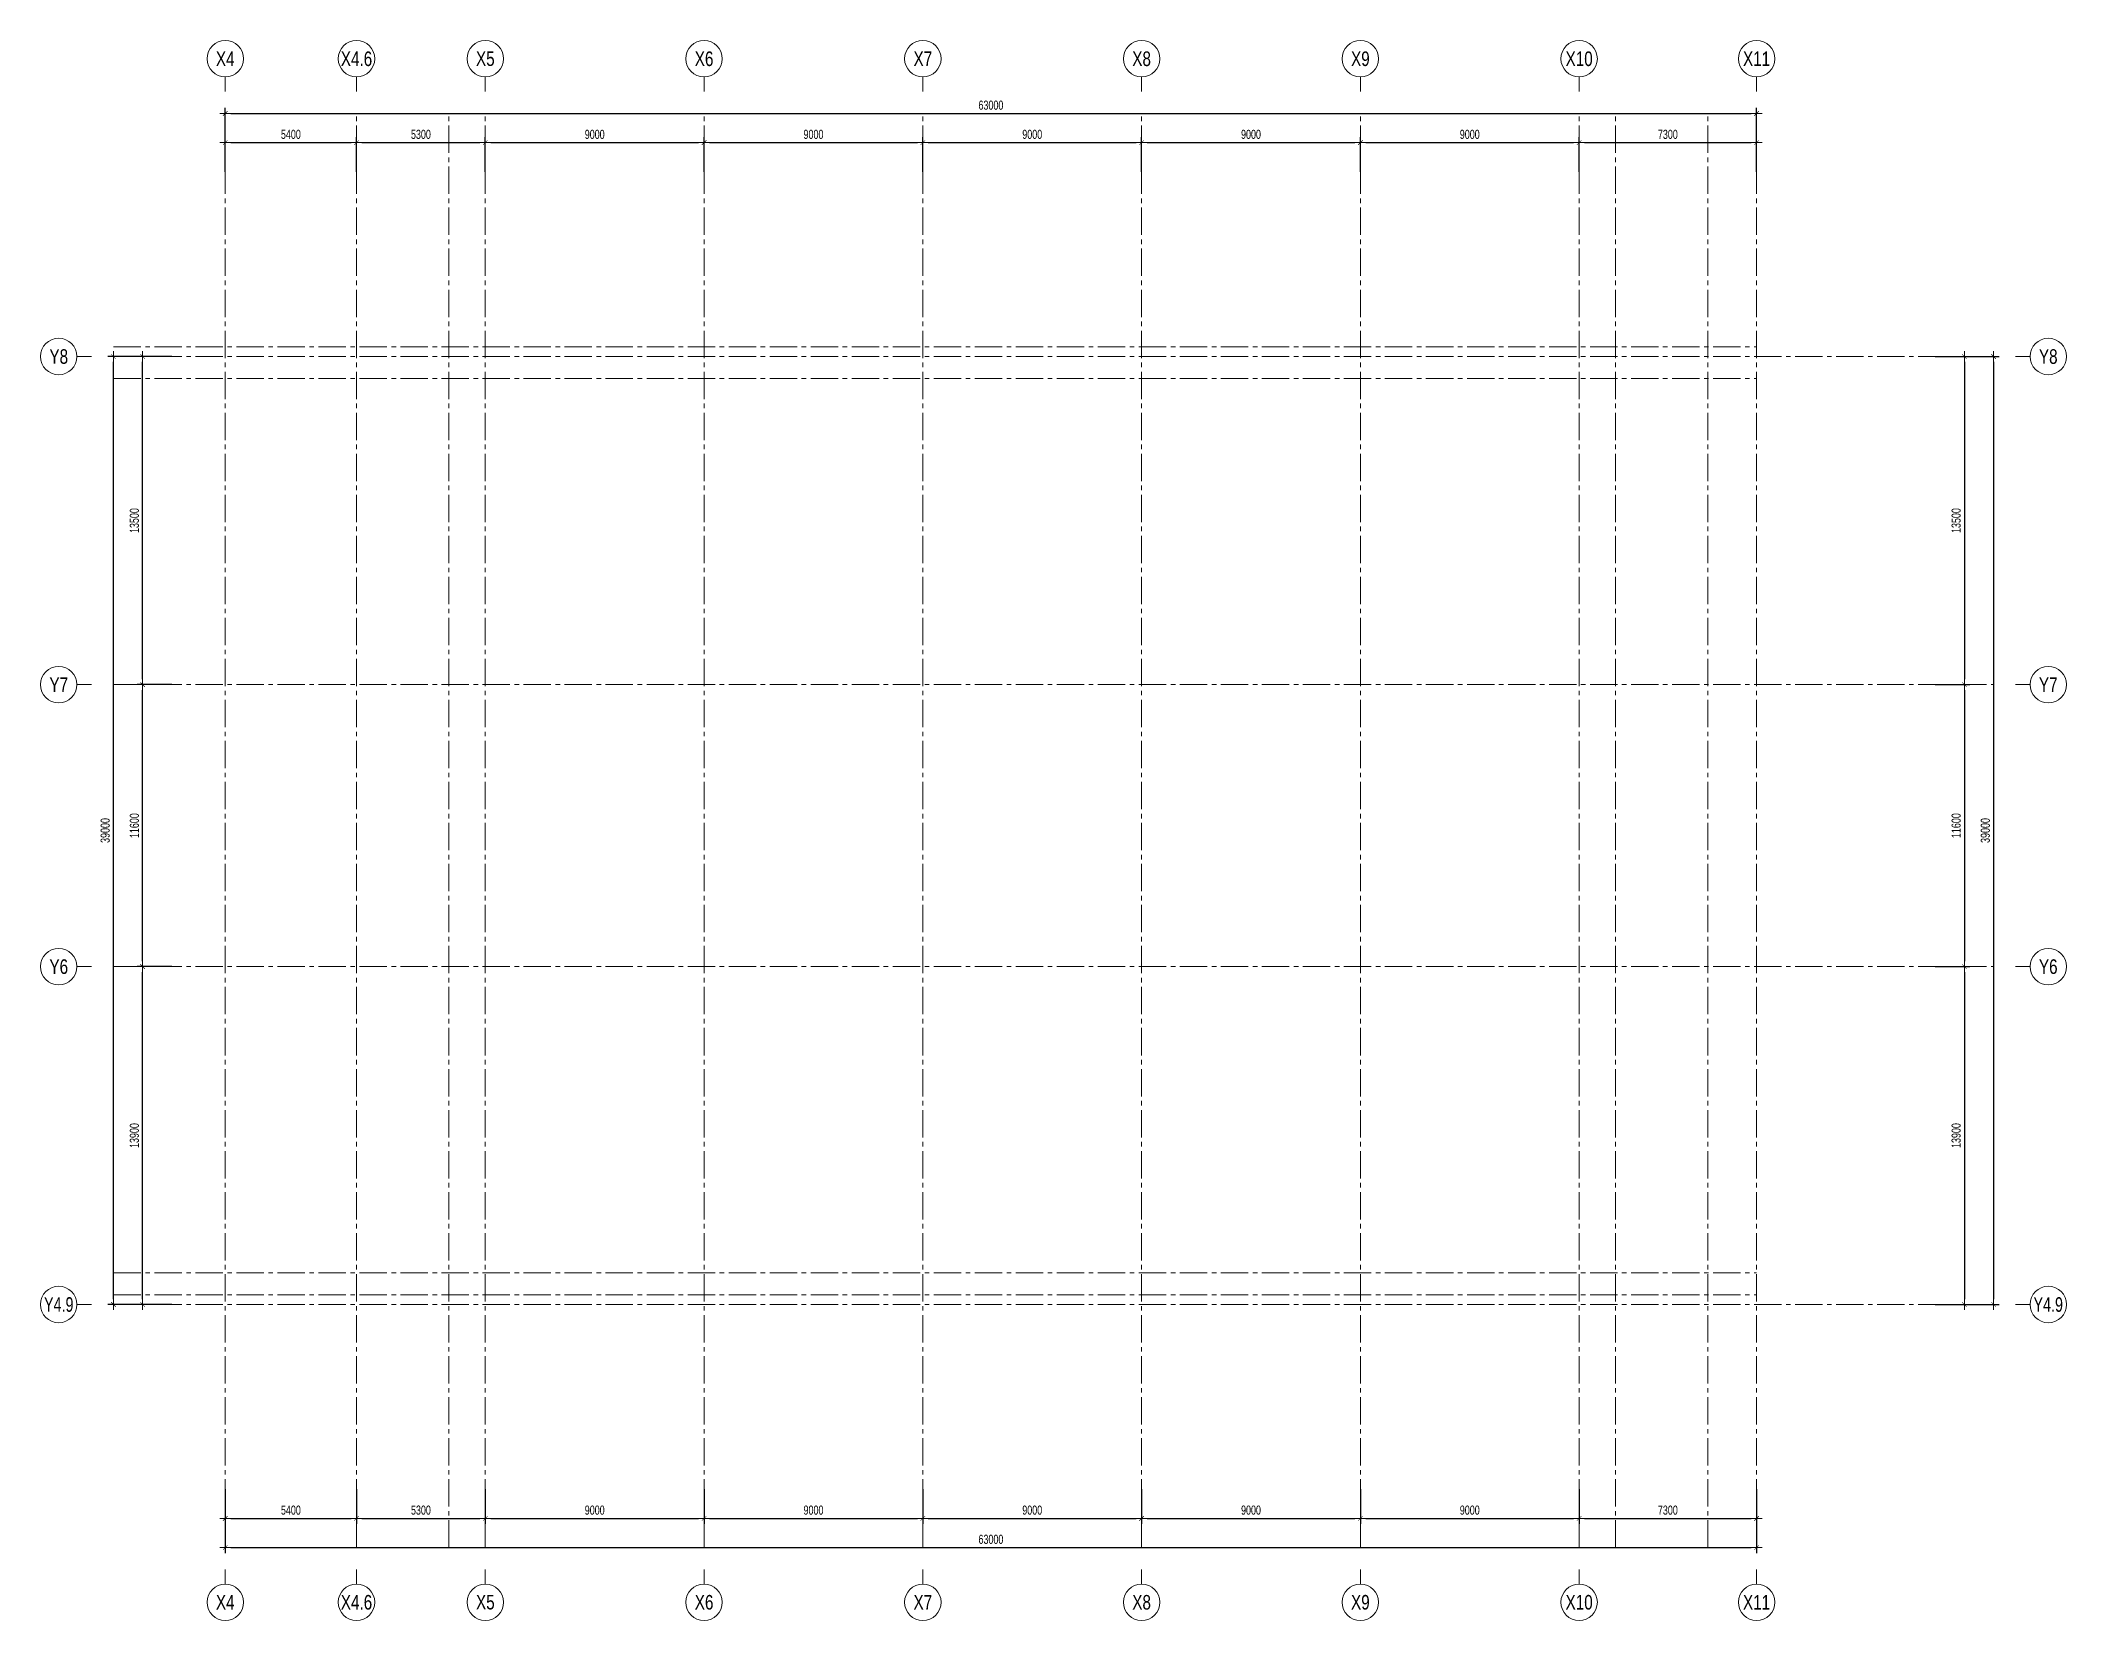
# Model space of a CAD drawing. Header units: millimetres. Extents: x 18400 to 101750, y 25300 to 90300.
import ezdxf
from ezdxf.enums import TextEntityAlignment as Align

# ---------------------------------------------------------------- set-up
doc = ezdxf.new("R2010")
doc.units = ezdxf.units.MM
doc.linetypes.add('CENTER2', pattern=[1.125, 0.75, -0.125, 0.125, -0.125])
doc.layers.get('Defpoints').update_dxf_attribs({"color": 151, "lineweight": 9})
for name, color, linetype, lineweight in [('NDC_S_AXIS', 5, 'CENTER2', 13), ('NDC_S_DIM', 1, 'Continuous', 15), ('NDC_S_SYMBOL', 1, 'Continuous', 15), ('NDC_S_TEXT SYMBOL', 7, 'Continuous', 20)]:
    doc.layers.add(name, color=color, linetype=linetype, lineweight=lineweight)
doc.styles.add('NDC_ANNO', font='Dotum.ttf', dxfattribs={"width": 0.8})
doc.styles.add('NDC_DIM', font='Dotum.ttf', dxfattribs={"width": 0.75})
doc.dimstyles.new('NDC_dim_150', dxfattribs={"dimscale": 150, "dimtxt": 2.5, "dimasz": 1.5, "dimexe": 1.5, "dimexo": 2.5, "dimgap": 1, "dimtad": 1, "dimdec": 0, "dimzin": 0, "dimdsep": 46, "dimtxsty": 'NDC_DIM', "dimblk": 'DIMMARK', "dimcen": 0.09, "dimdle": 1.2, "dimclrd": 1, "dimclre": 1, "dimclrt": 3, "dimadec": 0, "dimazin": 0, "dimtfac": 1, "dimtdec": 0, "dimtix": 1, "dimtofl": 0, "dimtmove": 0, "dimatfit": 3, "dimfxl": 8, "dimfxlon": 1, "dimtolj": 1, "dimtzin": 0, "dimarcsym": 0})

# ---------------------------------------------------------------- blocks, each defined once
blk = doc.blocks.new('*U6')
at = {"layer": 'NDC_S_SYMBOL'}
blk.add_line((0, 5), (0, 9), dxfattribs=at)
blk.add_circle((0, 0), 5, dxfattribs=at)
at = {"layer": 'NDC_S_TEXT SYMBOL', "color": 7, "style": 'NDC_ANNO', "width": 0.8}
blk.add_attdef('GRID', text='', height=4, dxfattribs=at).set_placement((0, 0), align=Align.MIDDLE)
blk = doc.blocks.new('*U5')
at = {"layer": 'NDC_S_SYMBOL'}
blk.add_line((5, 0), (9, 0), dxfattribs=at)
blk.add_circle((0, 0), 5, dxfattribs=at)
at = {"layer": 'NDC_S_TEXT SYMBOL', "color": 7, "style": 'NDC_ANNO', "width": 0.8}
blk.add_attdef('GRID', text='', height=4, rotation=270, dxfattribs=at).set_placement((0, 0), align=Align.MIDDLE)
blk = doc.blocks.new('DIMMARK')
at = {"layer": 'NDC_S_DIM', "color": 1}
blk.add_line((-1.5, 0), (1, 0), dxfattribs=at)
at = {"layer": 'NDC_S_DIM', "color": 2, "const_width": 0.1}
blk.add_lwpolyline([(-0.42, -0.42), (0.42, 0.42)], dxfattribs=at)
blk = doc.blocks.new('*D9')
at = {"layer": 'Defpoints', "color": 0, "transparency": 16777216}
for p in [(89000, 87300), (26000, 77700), (89000, 77700)]:
    blk.add_point(p, dxfattribs=at)
at = {"layer": 'NDC_S_DIM', "color": 1, "lineweight": -2, "transparency": 16777216}
for p, q in [((26000, 86100), (26000, 87525)), ((89000, 86100), (89000, 87525)), ((26225, 87300), (88775, 87300))]:
    blk.add_line(p, q, dxfattribs=at)
at = {"layer": 'NDC_S_DIM', "color": 1, "lineweight": -2, "transparency": 16777216, "xscale": 225, "yscale": 225, "zscale": 225, "rotation": 180}
blk.add_blockref('DIMMARK', (26000, 87300), dxfattribs=at)
at = {"layer": 'NDC_S_DIM', "color": 1, "lineweight": -2, "transparency": 16777216, "xscale": 225, "yscale": 225, "zscale": 225}
blk.add_blockref('DIMMARK', (89000, 87300), dxfattribs=at)
at = {"layer": 'NDC_S_DIM', "color": 3, "transparency": 16777216, "insert": (57500, 87638), "char_height": 375, "attachment_point": 5, "style": 'NDC_DIM'}
blk.add_mtext('\\A1;63000', dxfattribs=at)
blk = doc.blocks.new('*D7')
at = {"layer": 'Defpoints', "color": 0, "transparency": 16777216}
for p in [(26000, 38300), (89000, 38300), (89000, 28300)]:
    blk.add_point(p, dxfattribs=at)
at = {"layer": 'NDC_S_DIM', "color": 1, "lineweight": -2, "transparency": 16777216}
for p, q in [((26000, 29500), (26000, 28075)), ((89000, 29500), (89000, 28075)), ((26225, 28300), (88775, 28300))]:
    blk.add_line(p, q, dxfattribs=at)
at = {"layer": 'NDC_S_DIM', "color": 1, "lineweight": -2, "transparency": 16777216, "xscale": 225, "yscale": 225, "zscale": 225, "rotation": 180}
blk.add_blockref('DIMMARK', (26000, 28300), dxfattribs=at)
at = {"layer": 'NDC_S_DIM', "color": 1, "lineweight": -2, "transparency": 16777216, "xscale": 225, "yscale": 225, "zscale": 225}
blk.add_blockref('DIMMARK', (89000, 28300), dxfattribs=at)
at = {"layer": 'NDC_S_DIM', "color": 3, "transparency": 16777216, "insert": (57500, 28638), "char_height": 375, "attachment_point": 5, "style": 'NDC_DIM'}
blk.add_mtext('\\A1;63000', dxfattribs=at)
blk = doc.blocks.new('*D8')
at = {"layer": 'Defpoints', "color": 0, "transparency": 16777216}
for p in [(21400, 77300), (26000, 77300), (26000, 38300)]:
    blk.add_point(p, dxfattribs=at)
at = {"layer": 'NDC_S_DIM', "color": 1, "lineweight": -2, "transparency": 16777216}
for p, q in [((22600, 77300), (21175, 77300)), ((21400, 38525), (21400, 77075)), ((22600, 38300), (21175, 38300))]:
    blk.add_line(p, q, dxfattribs=at)
at = {"layer": 'NDC_S_DIM', "color": 1, "lineweight": -2, "transparency": 16777216, "xscale": 225, "yscale": 225, "zscale": 225}
for p, rotation in [((21400, 77300), 90), ((21400, 38300), 270)]:
    blk.add_blockref('DIMMARK', p, dxfattribs=dict(at, rotation=rotation))
at = {"layer": 'NDC_S_DIM', "color": 3, "transparency": 16777216, "insert": (21062, 57800), "char_height": 375, "attachment_point": 5, "rotation": 90, "style": 'NDC_DIM'}
blk.add_mtext('\\A1;39000', dxfattribs=at)
blk = doc.blocks.new('*D10')
at = {"layer": 'Defpoints', "color": 0, "ltscale": 200, "transparency": 16777216}
for p in [(89000, 77300), (89000, 38300), (98750, 38300)]:
    blk.add_point(p, dxfattribs=at)
at = {"layer": 'NDC_S_DIM', "color": 1, "lineweight": -2, "ltscale": 200, "transparency": 16777216}
for p, q in [((97550, 77300), (98975, 77300)), ((98750, 77075), (98750, 38525)), ((97550, 38300), (98975, 38300))]:
    blk.add_line(p, q, dxfattribs=at)
at = {"layer": 'NDC_S_DIM', "color": 1, "lineweight": -2, "ltscale": 200, "transparency": 16777216, "xscale": 225, "yscale": 225, "zscale": 225}
for p, rotation in [((98750, 77300), 90), ((98750, 38300), 270)]:
    blk.add_blockref('DIMMARK', p, dxfattribs=dict(at, rotation=rotation))
at = {"layer": 'NDC_S_DIM', "color": 3, "ltscale": 200, "transparency": 16777216, "insert": (98412, 57800), "char_height": 375, "attachment_point": 5, "rotation": 90, "style": 'NDC_DIM'}
blk.add_mtext('\\A1;39000', dxfattribs=at)
blk = doc.blocks.new('*D11')
at = {"layer": 'Defpoints', "color": 0, "ltscale": 200, "transparency": 16777216}
for p in [(31400, 86100), (26000, 77700), (31400, 77700)]:
    blk.add_point(p, dxfattribs=at)
at = {"layer": 'NDC_S_DIM', "color": 1, "lineweight": -2, "ltscale": 200, "transparency": 16777216}
for p, q in [((26000, 84900), (26000, 86325)), ((26225, 86100), (31175, 86100)), ((31400, 84900), (31400, 86325))]:
    blk.add_line(p, q, dxfattribs=at)
at = {"layer": 'NDC_S_DIM', "color": 1, "lineweight": -2, "ltscale": 200, "transparency": 16777216, "xscale": 225, "yscale": 225, "zscale": 225, "rotation": 180}
blk.add_blockref('DIMMARK', (26000, 86100), dxfattribs=at)
at = {"layer": 'NDC_S_DIM', "color": 1, "lineweight": -2, "ltscale": 200, "transparency": 16777216, "xscale": 225, "yscale": 225, "zscale": 225}
blk.add_blockref('DIMMARK', (31400, 86100), dxfattribs=at)
at = {"layer": 'NDC_S_DIM', "color": 3, "ltscale": 200, "transparency": 16777216, "insert": (28700, 86438), "char_height": 375, "attachment_point": 5, "style": 'NDC_DIM'}
blk.add_mtext('\\A1;5400', dxfattribs=at)
blk = doc.blocks.new('*D12')
at = {"layer": 'Defpoints', "color": 0, "ltscale": 200, "transparency": 16777216}
for p in [(36700, 86100), (31400, 77700), (36700, 77700)]:
    blk.add_point(p, dxfattribs=at)
at = {"layer": 'NDC_S_DIM', "color": 1, "lineweight": -2, "ltscale": 200, "transparency": 16777216}
for p, q in [((31400, 84900), (31400, 86325)), ((31625, 86100), (36475, 86100)), ((36700, 84900), (36700, 86325))]:
    blk.add_line(p, q, dxfattribs=at)
at = {"layer": 'NDC_S_DIM', "color": 1, "lineweight": -2, "ltscale": 200, "transparency": 16777216, "xscale": 225, "yscale": 225, "zscale": 225, "rotation": 180}
blk.add_blockref('DIMMARK', (31400, 86100), dxfattribs=at)
at = {"layer": 'NDC_S_DIM', "color": 1, "lineweight": -2, "ltscale": 200, "transparency": 16777216, "xscale": 225, "yscale": 225, "zscale": 225}
blk.add_blockref('DIMMARK', (36700, 86100), dxfattribs=at)
at = {"layer": 'NDC_S_DIM', "color": 3, "ltscale": 200, "transparency": 16777216, "insert": (34050, 86438), "char_height": 375, "attachment_point": 5, "style": 'NDC_DIM'}
blk.add_mtext('\\A1;5300', dxfattribs=at)
blk = doc.blocks.new('*D13')
at = {"layer": 'Defpoints', "color": 0, "ltscale": 200, "transparency": 16777216}
for p in [(45700, 86100), (36700, 77700), (45700, 77700)]:
    blk.add_point(p, dxfattribs=at)
at = {"layer": 'NDC_S_DIM', "color": 1, "lineweight": -2, "ltscale": 200, "transparency": 16777216}
for p, q in [((36700, 84900), (36700, 86325)), ((36925, 86100), (45475, 86100)), ((45700, 84900), (45700, 86325))]:
    blk.add_line(p, q, dxfattribs=at)
at = {"layer": 'NDC_S_DIM', "color": 1, "lineweight": -2, "ltscale": 200, "transparency": 16777216, "xscale": 225, "yscale": 225, "zscale": 225, "rotation": 180}
blk.add_blockref('DIMMARK', (36700, 86100), dxfattribs=at)
at = {"layer": 'NDC_S_DIM', "color": 1, "lineweight": -2, "ltscale": 200, "transparency": 16777216, "xscale": 225, "yscale": 225, "zscale": 225}
blk.add_blockref('DIMMARK', (45700, 86100), dxfattribs=at)
at = {"layer": 'NDC_S_DIM', "color": 3, "ltscale": 200, "transparency": 16777216, "insert": (41200, 86438), "char_height": 375, "attachment_point": 5, "style": 'NDC_DIM'}
blk.add_mtext('\\A1;9000', dxfattribs=at)
blk = doc.blocks.new('*D14')
at = {"layer": 'Defpoints', "color": 0, "ltscale": 200, "transparency": 16777216}
for p in [(54700, 86100), (45700, 77700), (54700, 77700)]:
    blk.add_point(p, dxfattribs=at)
at = {"layer": 'NDC_S_DIM', "color": 1, "lineweight": -2, "ltscale": 200, "transparency": 16777216}
for p, q in [((45700, 84900), (45700, 86325)), ((45925, 86100), (54475, 86100)), ((54700, 84900), (54700, 86325))]:
    blk.add_line(p, q, dxfattribs=at)
at = {"layer": 'NDC_S_DIM', "color": 1, "lineweight": -2, "ltscale": 200, "transparency": 16777216, "xscale": 225, "yscale": 225, "zscale": 225, "rotation": 180}
blk.add_blockref('DIMMARK', (45700, 86100), dxfattribs=at)
at = {"layer": 'NDC_S_DIM', "color": 1, "lineweight": -2, "ltscale": 200, "transparency": 16777216, "xscale": 225, "yscale": 225, "zscale": 225}
blk.add_blockref('DIMMARK', (54700, 86100), dxfattribs=at)
at = {"layer": 'NDC_S_DIM', "color": 3, "ltscale": 200, "transparency": 16777216, "insert": (50200, 86438), "char_height": 375, "attachment_point": 5, "style": 'NDC_DIM'}
blk.add_mtext('\\A1;9000', dxfattribs=at)
blk = doc.blocks.new('*D15')
at = {"layer": 'Defpoints', "color": 0, "ltscale": 200, "transparency": 16777216}
for p in [(63700, 86100), (54700, 77700), (63700, 77700)]:
    blk.add_point(p, dxfattribs=at)
at = {"layer": 'NDC_S_DIM', "color": 1, "lineweight": -2, "ltscale": 200, "transparency": 16777216}
for p, q in [((54700, 84900), (54700, 86325)), ((54925, 86100), (63475, 86100)), ((63700, 84900), (63700, 86325))]:
    blk.add_line(p, q, dxfattribs=at)
at = {"layer": 'NDC_S_DIM', "color": 1, "lineweight": -2, "ltscale": 200, "transparency": 16777216, "xscale": 225, "yscale": 225, "zscale": 225, "rotation": 180}
blk.add_blockref('DIMMARK', (54700, 86100), dxfattribs=at)
at = {"layer": 'NDC_S_DIM', "color": 1, "lineweight": -2, "ltscale": 200, "transparency": 16777216, "xscale": 225, "yscale": 225, "zscale": 225}
blk.add_blockref('DIMMARK', (63700, 86100), dxfattribs=at)
at = {"layer": 'NDC_S_DIM', "color": 3, "ltscale": 200, "transparency": 16777216, "insert": (59200, 86438), "char_height": 375, "attachment_point": 5, "style": 'NDC_DIM'}
blk.add_mtext('\\A1;9000', dxfattribs=at)
blk = doc.blocks.new('*D16')
at = {"layer": 'Defpoints', "color": 0, "ltscale": 200, "transparency": 16777216}
for p in [(72700, 86100), (63700, 77700), (72700, 77700)]:
    blk.add_point(p, dxfattribs=at)
at = {"layer": 'NDC_S_DIM', "color": 1, "lineweight": -2, "ltscale": 200, "transparency": 16777216}
for p, q in [((63700, 84900), (63700, 86325)), ((63925, 86100), (72475, 86100)), ((72700, 84900), (72700, 86325))]:
    blk.add_line(p, q, dxfattribs=at)
at = {"layer": 'NDC_S_DIM', "color": 1, "lineweight": -2, "ltscale": 200, "transparency": 16777216, "xscale": 225, "yscale": 225, "zscale": 225, "rotation": 180}
blk.add_blockref('DIMMARK', (63700, 86100), dxfattribs=at)
at = {"layer": 'NDC_S_DIM', "color": 1, "lineweight": -2, "ltscale": 200, "transparency": 16777216, "xscale": 225, "yscale": 225, "zscale": 225}
blk.add_blockref('DIMMARK', (72700, 86100), dxfattribs=at)
at = {"layer": 'NDC_S_DIM', "color": 3, "ltscale": 200, "transparency": 16777216, "insert": (68200, 86438), "char_height": 375, "attachment_point": 5, "style": 'NDC_DIM'}
blk.add_mtext('\\A1;9000', dxfattribs=at)
blk = doc.blocks.new('*D17')
at = {"layer": 'Defpoints', "color": 0, "ltscale": 200, "transparency": 16777216}
for p in [(81700, 86100), (72700, 77700), (81700, 77700)]:
    blk.add_point(p, dxfattribs=at)
at = {"layer": 'NDC_S_DIM', "color": 1, "lineweight": -2, "ltscale": 200, "transparency": 16777216}
for p, q in [((72700, 84900), (72700, 86325)), ((72925, 86100), (81475, 86100)), ((81700, 84900), (81700, 86325))]:
    blk.add_line(p, q, dxfattribs=at)
at = {"layer": 'NDC_S_DIM', "color": 1, "lineweight": -2, "ltscale": 200, "transparency": 16777216, "xscale": 225, "yscale": 225, "zscale": 225, "rotation": 180}
blk.add_blockref('DIMMARK', (72700, 86100), dxfattribs=at)
at = {"layer": 'NDC_S_DIM', "color": 1, "lineweight": -2, "ltscale": 200, "transparency": 16777216, "xscale": 225, "yscale": 225, "zscale": 225}
blk.add_blockref('DIMMARK', (81700, 86100), dxfattribs=at)
at = {"layer": 'NDC_S_DIM', "color": 3, "ltscale": 200, "transparency": 16777216, "insert": (77200, 86438), "char_height": 375, "attachment_point": 5, "style": 'NDC_DIM'}
blk.add_mtext('\\A1;9000', dxfattribs=at)
blk = doc.blocks.new('*D18')
at = {"layer": 'Defpoints', "color": 0, "ltscale": 200, "transparency": 16777216}
for p in [(89000, 86100), (81700, 77700), (89000, 77700)]:
    blk.add_point(p, dxfattribs=at)
at = {"layer": 'NDC_S_DIM', "color": 1, "lineweight": -2, "ltscale": 200, "transparency": 16777216}
for p, q in [((81700, 84900), (81700, 86325)), ((81925, 86100), (88775, 86100)), ((89000, 84900), (89000, 86325))]:
    blk.add_line(p, q, dxfattribs=at)
at = {"layer": 'NDC_S_DIM', "color": 1, "lineweight": -2, "ltscale": 200, "transparency": 16777216, "xscale": 225, "yscale": 225, "zscale": 225, "rotation": 180}
blk.add_blockref('DIMMARK', (81700, 86100), dxfattribs=at)
at = {"layer": 'NDC_S_DIM', "color": 1, "lineweight": -2, "ltscale": 200, "transparency": 16777216, "xscale": 225, "yscale": 225, "zscale": 225}
blk.add_blockref('DIMMARK', (89000, 86100), dxfattribs=at)
at = {"layer": 'NDC_S_DIM', "color": 3, "ltscale": 200, "transparency": 16777216, "insert": (85350, 86438), "char_height": 375, "attachment_point": 5, "style": 'NDC_DIM'}
blk.add_mtext('\\A1;7300', dxfattribs=at)
blk = doc.blocks.new('*D19')
at = {"layer": 'Defpoints', "color": 0, "ltscale": 200, "transparency": 16777216}
for p in [(89000, 77300), (89000, 63800), (97550, 63800)]:
    blk.add_point(p, dxfattribs=at)
at = {"layer": 'NDC_S_DIM', "color": 1, "lineweight": -2, "ltscale": 200, "transparency": 16777216}
for p, q in [((96350, 77300), (97775, 77300)), ((97550, 77075), (97550, 64025)), ((96350, 63800), (97775, 63800))]:
    blk.add_line(p, q, dxfattribs=at)
at = {"layer": 'NDC_S_DIM', "color": 1, "lineweight": -2, "ltscale": 200, "transparency": 16777216, "xscale": 225, "yscale": 225, "zscale": 225}
for p, rotation in [((97550, 77300), 90), ((97550, 63800), 270)]:
    blk.add_blockref('DIMMARK', p, dxfattribs=dict(at, rotation=rotation))
at = {"layer": 'NDC_S_DIM', "color": 3, "ltscale": 200, "transparency": 16777216, "insert": (97212, 70550), "char_height": 375, "attachment_point": 5, "rotation": 90, "style": 'NDC_DIM'}
blk.add_mtext('\\A1;13500', dxfattribs=at)
blk = doc.blocks.new('*D20')
at = {"layer": 'Defpoints', "color": 0, "ltscale": 200, "transparency": 16777216}
for p in [(89000, 63800), (89000, 52200), (97550, 52200)]:
    blk.add_point(p, dxfattribs=at)
at = {"layer": 'NDC_S_DIM', "color": 1, "lineweight": -2, "ltscale": 200, "transparency": 16777216}
for p, q in [((96350, 63800), (97775, 63800)), ((97550, 63575), (97550, 52425)), ((96350, 52200), (97775, 52200))]:
    blk.add_line(p, q, dxfattribs=at)
at = {"layer": 'NDC_S_DIM', "color": 1, "lineweight": -2, "ltscale": 200, "transparency": 16777216, "xscale": 225, "yscale": 225, "zscale": 225}
for p, rotation in [((97550, 63800), 90), ((97550, 52200), 270)]:
    blk.add_blockref('DIMMARK', p, dxfattribs=dict(at, rotation=rotation))
at = {"layer": 'NDC_S_DIM', "color": 3, "ltscale": 200, "transparency": 16777216, "insert": (97212, 58000), "char_height": 375, "attachment_point": 5, "rotation": 90, "style": 'NDC_DIM'}
blk.add_mtext('\\A1;11600', dxfattribs=at)
blk = doc.blocks.new('*D21')
at = {"layer": 'Defpoints', "color": 0, "ltscale": 200, "transparency": 16777216}
for p in [(89000, 52200), (89000, 38300), (97550, 38300)]:
    blk.add_point(p, dxfattribs=at)
at = {"layer": 'NDC_S_DIM', "color": 1, "lineweight": -2, "ltscale": 200, "transparency": 16777216}
for p, q in [((96350, 52200), (97775, 52200)), ((97550, 51975), (97550, 38525)), ((96350, 38300), (97775, 38300))]:
    blk.add_line(p, q, dxfattribs=at)
at = {"layer": 'NDC_S_DIM', "color": 1, "lineweight": -2, "ltscale": 200, "transparency": 16777216, "xscale": 225, "yscale": 225, "zscale": 225}
for p, rotation in [((97550, 52200), 90), ((97550, 38300), 270)]:
    blk.add_blockref('DIMMARK', p, dxfattribs=dict(at, rotation=rotation))
at = {"layer": 'NDC_S_DIM', "color": 3, "ltscale": 200, "transparency": 16777216, "insert": (97212, 45250), "char_height": 375, "attachment_point": 5, "rotation": 90, "style": 'NDC_DIM'}
blk.add_mtext('\\A1;13900', dxfattribs=at)
blk = doc.blocks.new('*D22')
at = {"layer": 'Defpoints', "color": 0, "ltscale": 200, "transparency": 16777216}
for p in [(26000, 38300), (31400, 38300), (31400, 29500)]:
    blk.add_point(p, dxfattribs=at)
at = {"layer": 'NDC_S_DIM', "color": 1, "lineweight": -2, "ltscale": 200, "transparency": 16777216}
for p, q in [((26000, 30700), (26000, 29275)), ((31400, 30700), (31400, 29275)), ((26225, 29500), (31175, 29500))]:
    blk.add_line(p, q, dxfattribs=at)
at = {"layer": 'NDC_S_DIM', "color": 1, "lineweight": -2, "ltscale": 200, "transparency": 16777216, "xscale": 225, "yscale": 225, "zscale": 225, "rotation": 180}
blk.add_blockref('DIMMARK', (26000, 29500), dxfattribs=at)
at = {"layer": 'NDC_S_DIM', "color": 1, "lineweight": -2, "ltscale": 200, "transparency": 16777216, "xscale": 225, "yscale": 225, "zscale": 225}
blk.add_blockref('DIMMARK', (31400, 29500), dxfattribs=at)
at = {"layer": 'NDC_S_DIM', "color": 3, "ltscale": 200, "transparency": 16777216, "insert": (28700, 29838), "char_height": 375, "attachment_point": 5, "style": 'NDC_DIM'}
blk.add_mtext('\\A1;5400', dxfattribs=at)
blk = doc.blocks.new('*D23')
at = {"layer": 'Defpoints', "color": 0, "ltscale": 200, "transparency": 16777216}
for p in [(31400, 38300), (36700, 38300), (36700, 29500)]:
    blk.add_point(p, dxfattribs=at)
at = {"layer": 'NDC_S_DIM', "color": 1, "lineweight": -2, "ltscale": 200, "transparency": 16777216}
for p, q in [((31400, 30700), (31400, 29275)), ((36700, 30700), (36700, 29275)), ((31625, 29500), (36475, 29500))]:
    blk.add_line(p, q, dxfattribs=at)
at = {"layer": 'NDC_S_DIM', "color": 1, "lineweight": -2, "ltscale": 200, "transparency": 16777216, "xscale": 225, "yscale": 225, "zscale": 225, "rotation": 180}
blk.add_blockref('DIMMARK', (31400, 29500), dxfattribs=at)
at = {"layer": 'NDC_S_DIM', "color": 1, "lineweight": -2, "ltscale": 200, "transparency": 16777216, "xscale": 225, "yscale": 225, "zscale": 225}
blk.add_blockref('DIMMARK', (36700, 29500), dxfattribs=at)
at = {"layer": 'NDC_S_DIM', "color": 3, "ltscale": 200, "transparency": 16777216, "insert": (34050, 29838), "char_height": 375, "attachment_point": 5, "style": 'NDC_DIM'}
blk.add_mtext('\\A1;5300', dxfattribs=at)
blk = doc.blocks.new('*D24')
at = {"layer": 'Defpoints', "color": 0, "ltscale": 200, "transparency": 16777216}
for p in [(36700, 38300), (45700, 38300), (45700, 29500)]:
    blk.add_point(p, dxfattribs=at)
at = {"layer": 'NDC_S_DIM', "color": 1, "lineweight": -2, "ltscale": 200, "transparency": 16777216}
for p, q in [((36700, 30700), (36700, 29275)), ((45700, 30700), (45700, 29275)), ((36925, 29500), (45475, 29500))]:
    blk.add_line(p, q, dxfattribs=at)
at = {"layer": 'NDC_S_DIM', "color": 1, "lineweight": -2, "ltscale": 200, "transparency": 16777216, "xscale": 225, "yscale": 225, "zscale": 225, "rotation": 180}
blk.add_blockref('DIMMARK', (36700, 29500), dxfattribs=at)
at = {"layer": 'NDC_S_DIM', "color": 1, "lineweight": -2, "ltscale": 200, "transparency": 16777216, "xscale": 225, "yscale": 225, "zscale": 225}
blk.add_blockref('DIMMARK', (45700, 29500), dxfattribs=at)
at = {"layer": 'NDC_S_DIM', "color": 3, "ltscale": 200, "transparency": 16777216, "insert": (41200, 29838), "char_height": 375, "attachment_point": 5, "style": 'NDC_DIM'}
blk.add_mtext('\\A1;9000', dxfattribs=at)
blk = doc.blocks.new('*D25')
at = {"layer": 'Defpoints', "color": 0, "ltscale": 200, "transparency": 16777216}
for p in [(45700, 38300), (54700, 38300), (54700, 29500)]:
    blk.add_point(p, dxfattribs=at)
at = {"layer": 'NDC_S_DIM', "color": 1, "lineweight": -2, "ltscale": 200, "transparency": 16777216}
for p, q in [((45700, 30700), (45700, 29275)), ((54700, 30700), (54700, 29275)), ((45925, 29500), (54475, 29500))]:
    blk.add_line(p, q, dxfattribs=at)
at = {"layer": 'NDC_S_DIM', "color": 1, "lineweight": -2, "ltscale": 200, "transparency": 16777216, "xscale": 225, "yscale": 225, "zscale": 225, "rotation": 180}
blk.add_blockref('DIMMARK', (45700, 29500), dxfattribs=at)
at = {"layer": 'NDC_S_DIM', "color": 1, "lineweight": -2, "ltscale": 200, "transparency": 16777216, "xscale": 225, "yscale": 225, "zscale": 225}
blk.add_blockref('DIMMARK', (54700, 29500), dxfattribs=at)
at = {"layer": 'NDC_S_DIM', "color": 3, "ltscale": 200, "transparency": 16777216, "insert": (50200, 29838), "char_height": 375, "attachment_point": 5, "style": 'NDC_DIM'}
blk.add_mtext('\\A1;9000', dxfattribs=at)
blk = doc.blocks.new('*D26')
at = {"layer": 'Defpoints', "color": 0, "ltscale": 200, "transparency": 16777216}
for p in [(54700, 38300), (63700, 38300), (63700, 29500)]:
    blk.add_point(p, dxfattribs=at)
at = {"layer": 'NDC_S_DIM', "color": 1, "lineweight": -2, "ltscale": 200, "transparency": 16777216}
for p, q in [((54700, 30700), (54700, 29275)), ((63700, 30700), (63700, 29275)), ((54925, 29500), (63475, 29500))]:
    blk.add_line(p, q, dxfattribs=at)
at = {"layer": 'NDC_S_DIM', "color": 1, "lineweight": -2, "ltscale": 200, "transparency": 16777216, "xscale": 225, "yscale": 225, "zscale": 225, "rotation": 180}
blk.add_blockref('DIMMARK', (54700, 29500), dxfattribs=at)
at = {"layer": 'NDC_S_DIM', "color": 1, "lineweight": -2, "ltscale": 200, "transparency": 16777216, "xscale": 225, "yscale": 225, "zscale": 225}
blk.add_blockref('DIMMARK', (63700, 29500), dxfattribs=at)
at = {"layer": 'NDC_S_DIM', "color": 3, "ltscale": 200, "transparency": 16777216, "insert": (59200, 29838), "char_height": 375, "attachment_point": 5, "style": 'NDC_DIM'}
blk.add_mtext('\\A1;9000', dxfattribs=at)
blk = doc.blocks.new('*D27')
at = {"layer": 'Defpoints', "color": 0, "ltscale": 200, "transparency": 16777216}
for p in [(63700, 38300), (72700, 38300), (72700, 29500)]:
    blk.add_point(p, dxfattribs=at)
at = {"layer": 'NDC_S_DIM', "color": 1, "lineweight": -2, "ltscale": 200, "transparency": 16777216}
for p, q in [((63700, 30700), (63700, 29275)), ((72700, 30700), (72700, 29275)), ((63925, 29500), (72475, 29500))]:
    blk.add_line(p, q, dxfattribs=at)
at = {"layer": 'NDC_S_DIM', "color": 1, "lineweight": -2, "ltscale": 200, "transparency": 16777216, "xscale": 225, "yscale": 225, "zscale": 225, "rotation": 180}
blk.add_blockref('DIMMARK', (63700, 29500), dxfattribs=at)
at = {"layer": 'NDC_S_DIM', "color": 1, "lineweight": -2, "ltscale": 200, "transparency": 16777216, "xscale": 225, "yscale": 225, "zscale": 225}
blk.add_blockref('DIMMARK', (72700, 29500), dxfattribs=at)
at = {"layer": 'NDC_S_DIM', "color": 3, "ltscale": 200, "transparency": 16777216, "insert": (68200, 29838), "char_height": 375, "attachment_point": 5, "style": 'NDC_DIM'}
blk.add_mtext('\\A1;9000', dxfattribs=at)
blk = doc.blocks.new('*D28')
at = {"layer": 'Defpoints', "color": 0, "ltscale": 200, "transparency": 16777216}
for p in [(72700, 38300), (81700, 38300), (81700, 29500)]:
    blk.add_point(p, dxfattribs=at)
at = {"layer": 'NDC_S_DIM', "color": 1, "lineweight": -2, "ltscale": 200, "transparency": 16777216}
for p, q in [((72700, 30700), (72700, 29275)), ((81700, 30700), (81700, 29275)), ((72925, 29500), (81475, 29500))]:
    blk.add_line(p, q, dxfattribs=at)
at = {"layer": 'NDC_S_DIM', "color": 1, "lineweight": -2, "ltscale": 200, "transparency": 16777216, "xscale": 225, "yscale": 225, "zscale": 225, "rotation": 180}
blk.add_blockref('DIMMARK', (72700, 29500), dxfattribs=at)
at = {"layer": 'NDC_S_DIM', "color": 1, "lineweight": -2, "ltscale": 200, "transparency": 16777216, "xscale": 225, "yscale": 225, "zscale": 225}
blk.add_blockref('DIMMARK', (81700, 29500), dxfattribs=at)
at = {"layer": 'NDC_S_DIM', "color": 3, "ltscale": 200, "transparency": 16777216, "insert": (77200, 29838), "char_height": 375, "attachment_point": 5, "style": 'NDC_DIM'}
blk.add_mtext('\\A1;9000', dxfattribs=at)
blk = doc.blocks.new('*D29')
at = {"layer": 'Defpoints', "color": 0, "ltscale": 200, "transparency": 16777216}
for p in [(81700, 38300), (89000, 38300), (89000, 29500)]:
    blk.add_point(p, dxfattribs=at)
at = {"layer": 'NDC_S_DIM', "color": 1, "lineweight": -2, "ltscale": 200, "transparency": 16777216}
for p, q in [((81700, 30700), (81700, 29275)), ((89000, 30700), (89000, 29275)), ((81925, 29500), (88775, 29500))]:
    blk.add_line(p, q, dxfattribs=at)
at = {"layer": 'NDC_S_DIM', "color": 1, "lineweight": -2, "ltscale": 200, "transparency": 16777216, "xscale": 225, "yscale": 225, "zscale": 225, "rotation": 180}
blk.add_blockref('DIMMARK', (81700, 29500), dxfattribs=at)
at = {"layer": 'NDC_S_DIM', "color": 1, "lineweight": -2, "ltscale": 200, "transparency": 16777216, "xscale": 225, "yscale": 225, "zscale": 225}
blk.add_blockref('DIMMARK', (89000, 29500), dxfattribs=at)
at = {"layer": 'NDC_S_DIM', "color": 3, "ltscale": 200, "transparency": 16777216, "insert": (85350, 29838), "char_height": 375, "attachment_point": 5, "style": 'NDC_DIM'}
blk.add_mtext('\\A1;7300', dxfattribs=at)
blk = doc.blocks.new('*D30')
at = {"layer": 'Defpoints', "color": 0, "ltscale": 200, "transparency": 16777216}
for p in [(22600, 52200), (26000, 52200), (26000, 38300)]:
    blk.add_point(p, dxfattribs=at)
at = {"layer": 'NDC_S_DIM', "color": 1, "lineweight": -2, "ltscale": 200, "transparency": 16777216}
for p, q in [((23800, 52200), (22375, 52200)), ((22600, 38525), (22600, 51975)), ((23800, 38300), (22375, 38300))]:
    blk.add_line(p, q, dxfattribs=at)
at = {"layer": 'NDC_S_DIM', "color": 1, "lineweight": -2, "ltscale": 200, "transparency": 16777216, "xscale": 225, "yscale": 225, "zscale": 225}
for p, rotation in [((22600, 52200), 90), ((22600, 38300), 270)]:
    blk.add_blockref('DIMMARK', p, dxfattribs=dict(at, rotation=rotation))
at = {"layer": 'NDC_S_DIM', "color": 3, "ltscale": 200, "transparency": 16777216, "insert": (22262, 45250), "char_height": 375, "attachment_point": 5, "rotation": 90, "style": 'NDC_DIM'}
blk.add_mtext('\\A1;13900', dxfattribs=at)
blk = doc.blocks.new('*D31')
at = {"layer": 'Defpoints', "color": 0, "ltscale": 200, "transparency": 16777216}
for p in [(22600, 63800), (26000, 63800), (26000, 52200)]:
    blk.add_point(p, dxfattribs=at)
at = {"layer": 'NDC_S_DIM', "color": 1, "lineweight": -2, "ltscale": 200, "transparency": 16777216}
for p, q in [((23800, 63800), (22375, 63800)), ((22600, 52425), (22600, 63575)), ((23800, 52200), (22375, 52200))]:
    blk.add_line(p, q, dxfattribs=at)
at = {"layer": 'NDC_S_DIM', "color": 1, "lineweight": -2, "ltscale": 200, "transparency": 16777216, "xscale": 225, "yscale": 225, "zscale": 225}
for p, rotation in [((22600, 63800), 90), ((22600, 52200), 270)]:
    blk.add_blockref('DIMMARK', p, dxfattribs=dict(at, rotation=rotation))
at = {"layer": 'NDC_S_DIM', "color": 3, "ltscale": 200, "transparency": 16777216, "insert": (22262, 58000), "char_height": 375, "attachment_point": 5, "rotation": 90, "style": 'NDC_DIM'}
blk.add_mtext('\\A1;11600', dxfattribs=at)
blk = doc.blocks.new('*D32')
at = {"layer": 'Defpoints', "color": 0, "ltscale": 200, "transparency": 16777216}
for p in [(22600, 77300), (26000, 77300), (26000, 63800)]:
    blk.add_point(p, dxfattribs=at)
at = {"layer": 'NDC_S_DIM', "color": 1, "lineweight": -2, "ltscale": 200, "transparency": 16777216}
for p, q in [((23800, 77300), (22375, 77300)), ((22600, 64025), (22600, 77075)), ((23800, 63800), (22375, 63800))]:
    blk.add_line(p, q, dxfattribs=at)
at = {"layer": 'NDC_S_DIM', "color": 1, "lineweight": -2, "ltscale": 200, "transparency": 16777216, "xscale": 225, "yscale": 225, "zscale": 225}
for p, rotation in [((22600, 77300), 90), ((22600, 63800), 270)]:
    blk.add_blockref('DIMMARK', p, dxfattribs=dict(at, rotation=rotation))
at = {"layer": 'NDC_S_DIM', "color": 3, "ltscale": 200, "transparency": 16777216, "insert": (22262, 70550), "char_height": 375, "attachment_point": 5, "rotation": 90, "style": 'NDC_DIM'}
blk.add_mtext('\\A1;13500', dxfattribs=at)

msp = doc.modelspace()

# ---------------------------------------------------------------- linework, layer by layer
at = {"layer": 'NDC_S_AXIS', "ltscale": 1500}
for p, q in [((26000, 28300), (26000, 87300)), ((31400, 28300), (31400, 87300)), ((35200, 28300), (35200, 87300)), ((36700, 28300), (36700, 87300)), ((45700, 28300), (45700, 87300)), ((54700, 28300), (54700, 87300)), ((63700, 28300), (63700, 87300)), ((72700, 28300), (72700, 87300)), ((81700, 28300), (81700, 87300)), ((83200, 28300), (83200, 87300)), ((87000, 28300), (87000, 87300)), ((89000, 28300), (89000, 87300)), ((21400, 77700), (89000, 77700)), ((21400, 77300), (98750, 77300)), ((21400, 76400), (89000, 76400)), ((21400, 63800), (98750, 63800)), ((21400, 52200), (98750, 52200)), ((21400, 39600), (89000, 39600)), ((21400, 38700), (89000, 38700)), ((21400, 38300), (98750, 38300))]:
    msp.add_line(p, q, dxfattribs=at)

# ---------------------------------------------------------------- block references
at = {"layer": 'NDC_S_AXIS'}
ref = msp.add_blockref('*U6', (26000, 89550), dxfattribs=dict(at, xscale=-150, yscale=150, zscale=150, rotation=180))
ref.add_attrib('GRID', 'X4', dxfattribs={"layer": 'NDC_S_TEXT SYMBOL', "color": 7, "height": 600, "style": 'NDC_ANNO', "width": 0.8}).set_placement((26000, 89550), align=Align.MIDDLE)
ref = msp.add_blockref('*U6', (31400, 89550), dxfattribs=dict(at, xscale=-150, yscale=150, zscale=150, rotation=180))
ref.add_attrib('GRID', 'X4.6', dxfattribs={"layer": 'NDC_S_TEXT SYMBOL', "color": 7, "height": 600, "style": 'NDC_ANNO', "width": 0.8}).set_placement((31400, 89550), align=Align.MIDDLE)
ref = msp.add_blockref('*U6', (36700, 89550), dxfattribs=dict(at, xscale=-150, yscale=150, zscale=150, rotation=180))
ref.add_attrib('GRID', 'X5', dxfattribs={"layer": 'NDC_S_TEXT SYMBOL', "color": 7, "height": 600, "style": 'NDC_ANNO', "width": 0.8}).set_placement((36700, 89550), align=Align.MIDDLE)
ref = msp.add_blockref('*U6', (45700, 89550), dxfattribs=dict(at, xscale=-150, yscale=150, zscale=150, rotation=180))
ref.add_attrib('GRID', 'X6', dxfattribs={"layer": 'NDC_S_TEXT SYMBOL', "color": 7, "height": 600, "style": 'NDC_ANNO', "width": 0.8}).set_placement((45700, 89550), align=Align.MIDDLE)
ref = msp.add_blockref('*U6', (54700, 89550), dxfattribs=dict(at, xscale=-150, yscale=150, zscale=150, rotation=180))
ref.add_attrib('GRID', 'X7', dxfattribs={"layer": 'NDC_S_TEXT SYMBOL', "color": 7, "height": 600, "style": 'NDC_ANNO', "width": 0.8}).set_placement((54700, 89550), align=Align.MIDDLE)
ref = msp.add_blockref('*U6', (63700, 89550), dxfattribs=dict(at, xscale=-150, yscale=150, zscale=150, rotation=180))
ref.add_attrib('GRID', 'X8', dxfattribs={"layer": 'NDC_S_TEXT SYMBOL', "color": 7, "height": 600, "style": 'NDC_ANNO', "width": 0.8}).set_placement((63700, 89550), align=Align.MIDDLE)
ref = msp.add_blockref('*U6', (72700, 89550), dxfattribs=dict(at, xscale=-150, yscale=150, zscale=150, rotation=180))
ref.add_attrib('GRID', 'X9', dxfattribs={"layer": 'NDC_S_TEXT SYMBOL', "color": 7, "height": 600, "style": 'NDC_ANNO', "width": 0.8}).set_placement((72700, 89550), align=Align.MIDDLE)
ref = msp.add_blockref('*U6', (81700, 89550), dxfattribs=dict(at, xscale=-150, yscale=150, zscale=150, rotation=180))
ref.add_attrib('GRID', 'X10', dxfattribs={"layer": 'NDC_S_TEXT SYMBOL', "color": 7, "height": 600, "style": 'NDC_ANNO', "width": 0.8}).set_placement((81700, 89550), align=Align.MIDDLE)
ref = msp.add_blockref('*U6', (89000, 89550), dxfattribs=dict(at, xscale=-150, yscale=150, zscale=150, rotation=180))
ref.add_attrib('GRID', 'X11', dxfattribs={"layer": 'NDC_S_TEXT SYMBOL', "color": 7, "height": 600, "style": 'NDC_ANNO', "width": 0.8}).set_placement((89000, 89550), align=Align.MIDDLE)
ref = msp.add_blockref('*U5', (19150, 77300), dxfattribs=dict(at, xscale=150, yscale=150, zscale=150))
ref.add_attrib('GRID', 'Y8', dxfattribs={"layer": 'NDC_S_TEXT SYMBOL', "color": 7, "height": 600, "style": 'NDC_ANNO', "width": 0.8}).set_placement((19150, 77300), align=Align.MIDDLE)
ref = msp.add_blockref('*U5', (101000, 77300), dxfattribs=dict(at, xscale=-150, yscale=150, zscale=150))
ref.add_attrib('GRID', 'Y8', dxfattribs={"layer": 'NDC_S_TEXT SYMBOL', "color": 7, "height": 600, "style": 'NDC_ANNO', "width": 0.8}).set_placement((101000, 77300), align=Align.MIDDLE)
ref = msp.add_blockref('*U5', (19150, 63800), dxfattribs=dict(at, xscale=150, yscale=150, zscale=150))
ref.add_attrib('GRID', 'Y7', dxfattribs={"layer": 'NDC_S_TEXT SYMBOL', "color": 7, "height": 600, "style": 'NDC_ANNO', "width": 0.8}).set_placement((19150, 63800), align=Align.MIDDLE)
ref = msp.add_blockref('*U5', (101000, 63800), dxfattribs=dict(at, xscale=-150, yscale=150, zscale=150))
ref.add_attrib('GRID', 'Y7', dxfattribs={"layer": 'NDC_S_TEXT SYMBOL', "color": 7, "height": 600, "style": 'NDC_ANNO', "width": 0.8}).set_placement((101000, 63800), align=Align.MIDDLE)
ref = msp.add_blockref('*U5', (19150, 52200), dxfattribs=dict(at, xscale=150, yscale=150, zscale=150))
ref.add_attrib('GRID', 'Y6', dxfattribs={"layer": 'NDC_S_TEXT SYMBOL', "color": 7, "height": 600, "style": 'NDC_ANNO', "width": 0.8}).set_placement((19150, 52200), align=Align.MIDDLE)
ref = msp.add_blockref('*U5', (101000, 52200), dxfattribs=dict(at, xscale=-150, yscale=150, zscale=150))
ref.add_attrib('GRID', 'Y6', dxfattribs={"layer": 'NDC_S_TEXT SYMBOL', "color": 7, "height": 600, "style": 'NDC_ANNO', "width": 0.8}).set_placement((101000, 52200), align=Align.MIDDLE)
ref = msp.add_blockref('*U5', (19150, 38300), dxfattribs=dict(at, xscale=150, yscale=150, zscale=150))
ref.add_attrib('GRID', 'Y4.9', dxfattribs={"layer": 'NDC_S_TEXT SYMBOL', "color": 7, "height": 600, "style": 'NDC_ANNO', "width": 0.75}).set_placement((19150, 38300), align=Align.MIDDLE)
ref = msp.add_blockref('*U5', (101000, 38300), dxfattribs=dict(at, xscale=-150, yscale=150, zscale=150))
ref.add_attrib('GRID', 'Y4.9', dxfattribs={"layer": 'NDC_S_TEXT SYMBOL', "color": 7, "height": 600, "style": 'NDC_ANNO', "width": 0.75}).set_placement((101000, 38300), align=Align.MIDDLE)
at = {"layer": 'NDC_S_AXIS', "xscale": 150, "yscale": 150, "zscale": 150}
for p, values in [((26000, 26050), {'GRID': 'X4'}), ((31400, 26050), {'GRID': 'X4.6'}), ((36700, 26050), {'GRID': 'X5'}), ((45700, 26050), {'GRID': 'X6'}), ((54700, 26050), {'GRID': 'X7'}), ((63700, 26050), {'GRID': 'X8'}), ((72700, 26050), {'GRID': 'X9'}), ((81700, 26050), {'GRID': 'X10'}), ((89000, 26050), {'GRID': 'X11'})]:
    msp.add_blockref('*U6', p, dxfattribs=at).add_auto_attribs(values)

# ---------------------------------------------------------------- dimensions: what is measured, and where the dimension line sits
at = {"layer": 'NDC_S_DIM'}
for base, p1, p2, picture, middle in [((89000, 87300), (26000, 77700), (89000, 77700), '*D9', (57500, 87637.8)), ((89000, 28300), (26000, 38300), (89000, 38300), '*D7', (57500, 28637.8))]:
    dim = msp.add_linear_dim(base=base, p1=p1, p2=p2, dimstyle='NDC_dim_150', dxfattribs=at)
    dim.commit()
    dim.dimension.update_dxf_attribs({"geometry": picture, "text_midpoint": middle})
at = {"layer": 'NDC_S_DIM', "ltscale": 200}
for base, p1, p2, picture, middle in [((31400, 86100), (26000, 77700), (31400, 77700), '*D11', (28700, 86437.8)), ((31400, 29500), (26000, 38300), (31400, 38300), '*D22', (28700, 29837.8))]:
    dim = msp.add_linear_dim(base=base, p1=p1, p2=p2, dimstyle='NDC_dim_150', dxfattribs=at)
    dim.commit()
    dim.dimension.update_dxf_attribs({"geometry": picture, "text_midpoint": middle})
for base, p1, p2, picture, middle in [((36700, 86100), (31400, 77700), (36700, 77700), '*D12', (34050, 86437.8)), ((45700, 86100), (36700, 77700), (45700, 77700), '*D13', (41200, 86437.8)), ((54700, 86100), (45700, 77700), (54700, 77700), '*D14', (50200, 86437.8)), ((63700, 86100), (54700, 77700), (63700, 77700), '*D15', (59200, 86437.8)), ((72700, 86100), (63700, 77700), (72700, 77700), '*D16', (68200, 86437.8)), ((81700, 86100), (72700, 77700), (81700, 77700), '*D17', (77200, 86437.8)), ((89000, 86100), (81700, 77700), (89000, 77700), '*D18', (85350, 86437.8)), ((36700, 29500), (31400, 38300), (36700, 38300), '*D23', (34050, 29837.8)), ((45700, 29500), (36700, 38300), (45700, 38300), '*D24', (41200, 29837.8)), ((54700, 29500), (45700, 38300), (54700, 38300), '*D25', (50200, 29837.8)), ((63700, 29500), (54700, 38300), (63700, 38300), '*D26', (59200, 29837.8)), ((72700, 29500), (63700, 38300), (72700, 38300), '*D27', (68200, 29837.8)), ((81700, 29500), (72700, 38300), (81700, 38300), '*D28', (77200, 29837.8)), ((89000, 29500), (81700, 38300), (89000, 38300), '*D29', (85350, 29837.8))]:
    dim = msp.add_linear_dim(base=base, p1=p1, p2=p2, dimstyle='NDC_dim_150', override={"dimtmove": 1}, dxfattribs=at)
    dim.commit()
    dim.dimension.update_dxf_attribs({"geometry": picture, "text_midpoint": middle})
at = {"layer": 'NDC_S_DIM'}
dim = msp.add_linear_dim(base=(21400, 77300), p1=(26000, 38300), p2=(26000, 77300), angle=90, dimstyle='NDC_dim_150', dxfattribs=at)
dim.commit()
dim.dimension.update_dxf_attribs({"geometry": '*D8', "text_midpoint": (21062.2, 57800)})
at = {"layer": 'NDC_S_DIM', "ltscale": 200}
for base, p1, p2, picture, middle in [((22600, 77300), (26000, 63800), (26000, 77300), '*D32', (22262.2, 70550)), ((22600, 63800), (26000, 52200), (26000, 63800), '*D31', (22262.2, 58000)), ((97550, 52200), (89000, 63800), (89000, 52200), '*D20', (97212.2, 58000)), ((97550, 38300), (89000, 52200), (89000, 38300), '*D21', (97212.2, 45250))]:
    dim = msp.add_linear_dim(base=base, p1=p1, p2=p2, angle=90, dimstyle='NDC_dim_150', override={"dimtmove": 1}, dxfattribs=at)
    dim.commit()
    dim.dimension.update_dxf_attribs({"geometry": picture, "text_midpoint": middle})
for base, p1, p2, picture, middle in [((98750, 38300), (89000, 77300), (89000, 38300), '*D10', (98412.2, 57800)), ((97550, 63800), (89000, 77300), (89000, 63800), '*D19', (97212.2, 70550)), ((22600, 52200), (26000, 38300), (26000, 52200), '*D30', (22262.2, 45250))]:
    dim = msp.add_linear_dim(base=base, p1=p1, p2=p2, angle=90, dimstyle='NDC_dim_150', dxfattribs=at)
    dim.commit()
    dim.dimension.update_dxf_attribs({"geometry": picture, "text_midpoint": middle})

doc.saveas('drawing.dxf')
